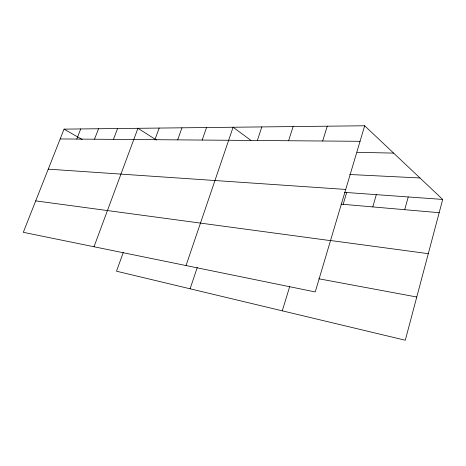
<?xml version="1.0" encoding="UTF-8"?>
<svg xmlns="http://www.w3.org/2000/svg" width="466" height="466" viewBox="0 0 466 466"><rect width="100%" height="100%" fill="white"/><g stroke="black" fill="none" stroke-linecap="round" stroke-linejoin="round"><path stroke-width="0.7" d="M364.668 125.773L315.237 291.937L23.3 232.318L64.052 129.129L364.668 125.773L442.7 199.431L405.286 340.227L116.506 271.206L123.309 252.356M404.704 209.694L408.228 196.949M372.788 206.91L376.312 194.654M343.168 204.329L346.675 192.516M282.285 310.828L289.8 286.252M322.676 141.012L327.26 126.193M288.582 140.744L293.126 126.571M257.354 140.493L261.845 126.921M190.093 288.792L197.287 267.42M186.033 265.55L233.082 127.241L250.883 140.342M202.174 140.062L206.537 127.538M177.674 139.87L181.973 127.812M154.939 139.689L159.168 128.068M94.004 246.759L137.948 128.301L156.43 140.027M113.471 139.363L117.56 128.529M94.516 139.218L98.536 128.744M76.791 139.078L80.734 128.942M60.172 138.944L360.049 141.303M357.16 152.318L393.624 153.104M349.663 174.5L419.965 177.965M48.248 169.146L345.731 189.441M344.496 192.359L442.7 199.431M341.048 204.149L439.176 212.694M330.237 240.468L428.289 253.673M35.713 200.887L330.505 240.631M318.837 278.779L416.767 297.017M64.052 129.129L82.191 139.515"/></g></svg>
